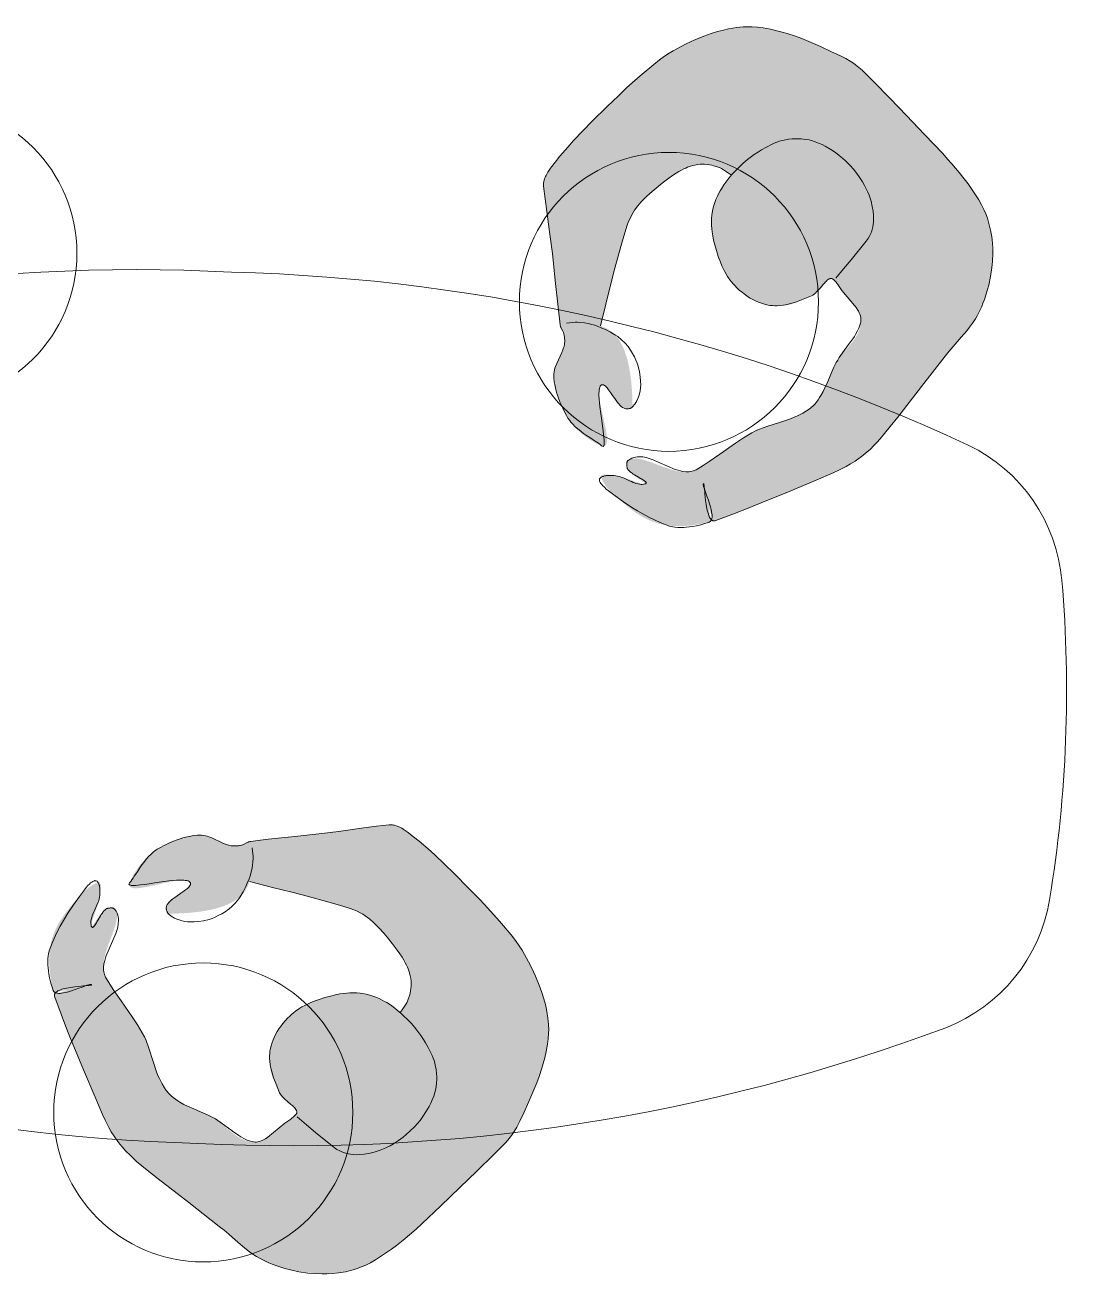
# Model space of a CAD drawing. Header units: millimetres. Extents: x 17924 to 83548, y -4690 to 56252.
# Drawn here: x 80420 to 81679, y 38910 to 40417 of the extents above; entities that cross this region are included whole.
import ezdxf

# ---------------------------------------------------------------- set-up
doc = ezdxf.new("R2010")
doc.units = ezdxf.units.MM
doc.header["$MEASUREMENT"] = 0
for name, color, linetype, lineweight in [('FURN-FREE', 1, 'Continuous', 0), ('PRES-FILL', 7, 'Continuous', 0), ('PRES-PEOP', 42, 'Continuous', 0)]:
    doc.layers.add(name, color=color, linetype=linetype, lineweight=lineweight)

msp = doc.modelspace()

# ---------------------------------------------------------------- linework, layer by layer
at = {"layer": 'FURN-FREE', "extrusion": (0, 0, -1)}
for centre, radius, start, end in [((-81468.6, 39730.7), 200, 115.6723, 175.1154), ((-80116.8, 39615.2), 1556.8, 175.1154, 189.3111), ((-81455.7, 39395.7), 200, 189.3111, 248.7542)]:
    msp.add_arc(centre, radius, start, end, dxfattribs=at)

# ---------------------------------------------------------------- wipeouts: each hides what was drawn before it
at = {"lineweight": 0}
for points in [[(81219.2, 40257.7), (81184.2, 40259), (81185.5, 40294), (81220.5, 40292.6)], [(80440.9, 40033.9), (80459.6, 40063.5), (80489.2, 40044.9), (80470.5, 40015.2)], [(81031.9, 40017.3), (81048.2, 39986.4), (81017.3, 39970.1), (81001, 40001)], [(81333.7, 39975.4), (81352.3, 40005), (81381.9, 39986.3), (81363.3, 39956.7)], [(80658.5, 39281.5), (80623.5, 39282.9), (80624.9, 39317.9), (80659.9, 39316.5)], [(80471.3, 39041.2), (80544.3, 39008.1), (80456.6, 38994), (80440.3, 39024.9)], [(80773, 38999.2), (80791.7, 39028.9), (80821.3, 39010.2), (80802.6, 38980.6)]]:
    msp.add_wipeout(points, dxfattribs=at).dxf.layer = 'FURN-FREE'

# ---------------------------------------------------------------- next in the draw order: wipeouts: each hides what was drawn before it
for points in [[(80122.3, 40148.9), (80122.2, 40137.6), (80122.9, 40126.3), (80124.2, 40115.1), (80126.2, 40104), (80129, 40093), (80132.4, 40082.2), (80136.5, 40071.7), (80141.2, 40061.4), (80146.6, 40051.5), (80152.6, 40041.9), (80159.2, 40032.7), (80166.3, 40023.9), (80174, 40015.6), (80182.2, 40007.8), (80190.8, 40000.6), (80199.9, 39993.9), (80209.4, 39987.7), (80219.3, 39982.2), (80229.5, 39977.3), (80240, 39973.1), (80250.7, 39969.5), (80261.7, 39966.6), (80272.7, 39964.4), (80284, 39962.9), (80295.2, 39962.1), (80306.5, 39962), (80317.8, 39962.7), (80329.1, 39964), (80340.2, 39966.1), (80351.2, 39968.8), (80361.9, 39972.2), (80372.5, 39976.3), (80382.7, 39981), (80392.7, 39986.4), (80402.3, 39992.4), (80411.5, 39999), (80420.2, 40006.1), (80428.5, 40013.8), (80436.3, 40022), (80443.6, 40030.6), (80450.3, 40039.7), (80456.5, 40049.3), (80462, 40059.1), (80466.9, 40069.3), (80471.1, 40079.8), (80474.7, 40090.5), (80477.6, 40101.5), (80479.8, 40112.6), (80481.3, 40123.8), (80482.1, 40135), (80482.1, 40146.4), (80481.5, 40157.6), (80480.2, 40168.9), (80478.1, 40180), (80475.4, 40191), (80472, 40201.7), (80467.9, 40212.3), (80463.2, 40222.6), (80457.8, 40232.5), (80451.8, 40242.1), (80445.2, 40251.3), (80438.1, 40260.1), (80430.4, 40268.4), (80422.2, 40276.2), (80413.5, 40283.4), (80404.4, 40290.1), (80394.9, 40296.3), (80385.1, 40301.8), (80374.9, 40306.7), (80364.4, 40310.9), (80353.7, 40314.5), (80342.7, 40317.4), (80331.6, 40319.6), (80320.4, 40321.1), (80309.1, 40321.9), (80297.8, 40321.9), (80286.5, 40321.3), (80275.3, 40320), (80264.2, 40317.9), (80253.2, 40315.2), (80242.4, 40311.8), (80231.9, 40307.7), (80221.6, 40303), (80211.7, 40297.6), (80202.1, 40291.6), (80192.9, 40285), (80184.1, 40277.9), (80175.8, 40270.2), (80168, 40262), (80160.8, 40253.3), (80154, 40244.2), (80147.9, 40234.7), (80142.4, 40224.9), (80137.5, 40214.7), (80133.3, 40204.2), (80129.7, 40193.5), (80126.8, 40182.5), (80124.6, 40171.4)], [(81015, 40090.4), (81015, 40079.1), (81015.6, 40067.8), (81016.9, 40056.6), (81019, 40045.5), (81021.7, 40034.5), (81025.1, 40023.7), (81029.2, 40013.2), (81033.9, 40002.9), (81039.3, 39992.9), (81045.3, 39983.4), (81051.9, 39974.2), (81059, 39965.4), (81066.7, 39957.1), (81074.9, 39949.3), (81083.6, 39942), (81092.7, 39935.3), (81102.2, 39929.2), (81112, 39923.7), (81122.2, 39918.8), (81132.7, 39914.5), (81143.4, 39911), (81154.4, 39908.1), (81165.5, 39905.9), (81176.7, 39904.4), (81188, 39903.6), (81199.3, 39903.5), (81210.6, 39904.1), (81221.8, 39905.5), (81232.9, 39907.5), (81243.9, 39910.2), (81254.7, 39913.7), (81265.2, 39917.7), (81275.5, 39922.5), (81285.4, 39927.9), (81295, 39933.8), (81304.2, 39940.4), (81313, 39947.6), (81321.3, 39955.3), (81329.1, 39963.4), (81336.3, 39972.1), (81343.1, 39981.2), (81349.2, 39990.7), (81354.7, 40000.6), (81359.6, 40010.8), (81363.8, 40021.3), (81367.4, 40032), (81370.3, 40042.9), (81372.5, 40054), (81374, 40065.2), (81374.8, 40076.5), (81374.9, 40087.8), (81374.2, 40099.1), (81372.9, 40110.3), (81370.9, 40121.4), (81368.1, 40132.4), (81364.7, 40143.2), (81360.6, 40153.7), (81355.9, 40164), (81350.5, 40174), (81344.5, 40183.5), (81337.9, 40192.7), (81330.8, 40201.5), (81323.1, 40209.8), (81314.9, 40217.6), (81306.3, 40224.9), (81297.2, 40231.6), (81287.7, 40237.7), (81277.8, 40243.2), (81267.6, 40248.1), (81257.1, 40252.4), (81246.4, 40255.9), (81235.4, 40258.8), (81224.4, 40261), (81213.1, 40262.5), (81201.9, 40263.3), (81190.6, 40263.4), (81179.3, 40262.8), (81168, 40261.4), (81156.9, 40259.4), (81145.9, 40256.7), (81135.2, 40253.2), (81124.6, 40249.2), (81114.4, 40244.4), (81104.4, 40239), (81094.8, 40233), (81085.6, 40226.5), (81076.9, 40219.3), (81068.6, 40211.6), (81060.8, 40203.5), (81053.5, 40194.8), (81046.8, 40185.7), (81040.6, 40176.2), (81035.1, 40166.3), (81030.2, 40156.1), (81026, 40145.6), (81022.4, 40134.9), (81019.5, 40124), (81017.3, 40112.9)], [(80454.4, 39114.3), (80454.3, 39103), (80454.9, 39091.7), (80456.3, 39080.5), (80458.3, 39069.3), (80461, 39058.4), (80464.5, 39047.6), (80468.6, 39037.1), (80473.3, 39026.8), (80478.7, 39016.8), (80484.7, 39007.2), (80491.2, 38998.1), (80498.4, 38989.3), (80506.1, 38981), (80514.3, 38973.2), (80522.9, 38965.9), (80532, 38959.2), (80541.5, 38953.1), (80551.4, 38947.6), (80561.6, 38942.7), (80572.1, 38938.4), (80582.8, 38934.9), (80593.7, 38932), (80604.8, 38929.8), (80616, 38928.3), (80627.3, 38927.5), (80638.6, 38927.4), (80649.9, 38928), (80661.1, 38929.4), (80672.3, 38931.4), (80683.2, 38934.1), (80694, 38937.6), (80704.6, 38941.6), (80714.8, 38946.4), (80724.8, 38951.8), (80734.4, 38957.7), (80743.6, 38964.3), (80752.3, 38971.5), (80760.6, 38979.2), (80768.4, 38987.3), (80775.7, 38996), (80782.4, 39005.1), (80788.5, 39014.6), (80794, 39024.5), (80798.9, 39034.7), (80803.2, 39045.2), (80806.7, 39055.9), (80809.6, 39066.8), (80811.8, 39077.9), (80813.3, 39089.1), (80814.1, 39100.4), (80814.2, 39111.7), (80813.6, 39123), (80812.2, 39134.2), (80810.2, 39145.3), (80807.5, 39156.3), (80804.1, 39167.1), (80800, 39177.6), (80795.2, 39187.9), (80789.8, 39197.9), (80783.9, 39207.4), (80777.3, 39216.6), (80770.1, 39225.4), (80762.5, 39233.7), (80754.3, 39241.5), (80745.6, 39248.8), (80736.5, 39255.5), (80727, 39261.6), (80717.1, 39267.1), (80706.9, 39272), (80696.5, 39276.3), (80685.7, 39279.8), (80674.8, 39282.7), (80663.7, 39284.9), (80652.5, 39286.4), (80641.2, 39287.2), (80629.9, 39287.3), (80618.6, 39286.7), (80607.4, 39285.3), (80596.3, 39283.3), (80585.3, 39280.6), (80574.5, 39277.1), (80564, 39273.1), (80553.7, 39268.3), (80543.8, 39262.9), (80534.2, 39256.9), (80525, 39250.4), (80516.2, 39243.2), (80507.9, 39235.5), (80500.1, 39227.4), (80492.8, 39218.7), (80486.1, 39209.6), (80480, 39200.1), (80474.5, 39190.2), (80469.6, 39180), (80465.3, 39169.5), (80461.8, 39158.8), (80458.9, 39147.9), (80456.7, 39136.8)]]:
    msp.add_wipeout(points, dxfattribs=at).dxf.layer = 'FURN-FREE'

# ---------------------------------------------------------------- next in the draw order: hatches: boundary and pattern name
at = {"layer": 'PRES-FILL'}
h = msp.add_hatch(color=256, dxfattribs=at)
edge = h.paths.add_edge_path(flags=16)
edge.add_spline(control_points=[(81246.2, 39821.3), (81244.3, 39823.8), (81243.6, 39829), (81243.2, 39834.8)], knot_values=[0, 0, 0, 0, 1, 1, 1, 1], degree=3, periodic=0)
edge.add_spline(control_points=[(81243.2, 39834.8), (81238, 39847.7), (81229, 39863.5), (81236.3, 39864.4), (81243.3, 39865.2), (81242.3, 39848.1), (81243.2, 39834.8)], knot_values=[0, 0, 0, 0, 0.509531, 0.509531, 0.509531, 1, 1, 1, 1], degree=3, periodic=0)
edge.add_spline(control_points=[(81243.2, 39834.8), (81245.4, 39829.3), (81246.9, 39824.4), (81246.2, 39821.3)], knot_values=[0, 0, 0, 0, 1, 1, 1, 1], degree=3, periodic=0)
edge.add_spline(control_points=[(81246.2, 39821.3), (81247.4, 39819.7), (81249.1, 39819.2), (81251.4, 39820), (81269.5, 39826.8), (81287.9, 39833.7), (81306, 39841.2), (81328, 39850.2), (81350, 39859.3), (81372, 39868.7), (81392.9, 39877.6), (81414.4, 39886.2), (81431.7, 39901.1), (81446.6, 39913.8), (81458.3, 39929.5), (81470.3, 39944.7), (81489.5, 39969), (81508.2, 39993.8), (81527.4, 40018.2), (81536.8, 40030.1), (81547.4, 40041), (81556.9, 40052.9), (81568.6, 40067.3), (81575.9, 40084.1), (81579.8, 40103.7), (81587.2, 40139.9), (81586, 40176), (81567.9, 40206.1), (81555.5, 40226.8), (81540.7, 40244.8), (81524.5, 40261.9), (81510, 40277.2), (81495.4, 40292.5), (81480.8, 40307.7), (81463.2, 40326.1), (81445.5, 40344.4), (81427.4, 40362.3), (81413.7, 40375.8), (81394.9, 40382.5), (81377.2, 40390.8), (81354.9, 40401.2), (81333.4, 40409.9), (81308.2, 40413.4), (81283.3, 40416.8), (81260.2, 40412.3), (81237, 40403.3), (81214.6, 40394.7), (81194.4, 40384.3), (81176.5, 40369.4), (81150.5, 40347.9), (81126.2, 40324.7), (81102.5, 40300.9), (81084.8, 40283.1), (81067.8, 40264.3), (81052.4, 40244.3), (81047.7, 40238.2), (81043.4, 40230.6), (81044, 40222.7), (81046.2, 40194.7), (81051.4, 40168.5), (81054.6, 40141.5), (81057.9, 40113), (81060.2, 40084.2), (81063.9, 40055.6), (81064.4, 40052.2), (81067.2, 40049.5), (81068.1, 40046), (81069.1, 40042.6), (81069.4, 40039), (81069.4, 40035.4), (81069.1, 40021.7), (81056.4, 40011.3), (81056.5, 39996.8), (81056.6, 39978.1), (81063.9, 39961.1), (81071.6, 39946.4), (81079.6, 39930.8), (81098, 39916.4), (81113.8, 39910.2), (81134.7, 39902), (81097.7, 39985.6), (81115, 39983.5), (81124.8, 39982.3), (81131.9, 39954.2), (81144.9, 39954.4), (81147, 39954.4), (81151.1, 39954.7), (81151.1, 39956.9), (81150.6, 39986.7), (81147.6, 40023.7), (81130.6, 40043.3), (81126.1, 40048.5), (81119.7, 40052.1), (81112.3, 40054.5)], knot_values=[0, 0, 0, 0, 0.004098, 0.004098, 0.004098, 0.036354, 0.036354, 0.036354, 0.07573, 0.07573, 0.07573, 0.113201, 0.113201, 0.113201, 0.145266, 0.145266, 0.145266, 0.196552, 0.196552, 0.196552, 0.221625, 0.221625, 0.221625, 0.252365, 0.252365, 0.252365, 0.309173, 0.309173, 0.309173, 0.348127, 0.348127, 0.348127, 0.382965, 0.382965, 0.382965, 0.425054, 0.425054, 0.425054, 0.456865, 0.456865, 0.456865, 0.496842, 0.496842, 0.496842, 0.536467, 0.536467, 0.536467, 0.574696, 0.574696, 0.574696, 0.630228, 0.630228, 0.630228, 0.671879, 0.671879, 0.671879, 0.684675, 0.684675, 0.684675, 0.729775, 0.729775, 0.729775, 0.777357, 0.777357, 0.777357, 0.783126, 0.783126, 0.783126, 0.789055, 0.789055, 0.789055, 0.811446, 0.811446, 0.811446, 0.840448, 0.840448, 0.840448, 0.871083, 0.871083, 0.871083, 0.911485, 0.911485, 0.911485, 0.934486, 0.934486, 0.934486, 0.938181, 0.938181, 0.938181, 0.987094, 0.987094, 0.987094, 1, 1, 1, 1], degree=3, periodic=0)
edge.add_line((81112.3, 40054.5), (81125.5, 40106.9))
edge.add_spline(control_points=[(81125.5, 40106.9), (81131.3, 40129.9), (81137.7, 40152.8), (81144.6, 40175.6), (81152, 40199.7), (81174.6, 40217), (81194.8, 40232.3), (81205.7, 40240.6), (81216.7, 40248), (81232.3, 40249.1), (81244.4, 40249.9), (81254.4, 40247), (81263, 40240.9)], knot_values=[0, 0, 0, 0, 0.324205, 0.324205, 0.324205, 0.66843, 0.66843, 0.66843, 0.855113, 0.855113, 0.855113, 1, 1, 1, 1], degree=3, periodic=0)
edge.add_line((81263, 40240.9), (81270, 40235.9))
edge.add_spline(control_points=[(81270, 40235.9), (81261, 40225.5), (81252.7, 40214.4), (81249, 40199.3), (81244.1, 40180), (81246.3, 40164.7), (81252, 40145.4), (81257.8, 40125.7), (81267.1, 40109.8), (81279.6, 40097.7), (81290.8, 40086.9), (81305.3, 40079.6), (81325.1, 40078.7), (81342.5, 40077.8), (81353.6, 40085.2), (81366.6, 40090.8), (81376.4, 40095), (81383.3, 40115), (81393, 40110.4), (81397.9, 40108), (81400, 40101.7), (81403.2, 40097.1), (81411.2, 40085.4), (81426.1, 40077.8), (81426, 40061.3), (81425.7, 40038.3), (81405.5, 40027.5), (81396.2, 40010.2), (81387.9, 39994.7), (81382.9, 39976), (81372.4, 39962.8), (81355.3, 39941.2), (81319.1, 39939.4), (81294.5, 39925.5), (81271.7, 39912.7), (81249.8, 39894.1), (81227.5, 39881.3), (81204.6, 39868.3), (81158.9, 39904.8), (81145.8, 39892.5), (81144.4, 39891.2), (81143.9, 39886.2), (81144.5, 39883.5), (81146.6, 39875.2), (81169.5, 39865.1), (81165.9, 39864.2), (81160.9, 39863), (81140.9, 39873.4), (81128.5, 39874.3), (81123.6, 39874.7), (81111.3, 39877.5), (81113.3, 39872.2), (81116.9, 39862.5), (81123.2, 39855.7), (81130.1, 39849.7), (81147.7, 39834.5), (81164.7, 39818.5), (81192.2, 39814.4), (81211.9, 39811.5), (81229.3, 39814.9), (81243.3, 39818.3), (81245, 39818.7), (81245.9, 39819.8), (81246.2, 39821.3)], knot_values=[0, 0, 0, 0, 0.044568, 0.044568, 0.044568, 0.101682, 0.101682, 0.101682, 0.159954, 0.159954, 0.159954, 0.212108, 0.212108, 0.212108, 0.25772, 0.25772, 0.25772, 0.292514, 0.292514, 0.292514, 0.310285, 0.310285, 0.310285, 0.355053, 0.355053, 0.355053, 0.417583, 0.417583, 0.417583, 0.47369, 0.47369, 0.47369, 0.564976, 0.564976, 0.564976, 0.649839, 0.649839, 0.649839, 0.736981, 0.736981, 0.736981, 0.746599, 0.746599, 0.746599, 0.777051, 0.777051, 0.777051, 0.817948, 0.817948, 0.817948, 0.83422, 0.83422, 0.83422, 0.863911, 0.863911, 0.863911, 0.939425, 0.939425, 0.939425, 0.993629, 0.993629, 0.993629, 1, 1, 1, 1], degree=3, periodic=0)
h = msp.add_hatch(color=256, dxfattribs=at)
edge = h.paths.add_edge_path(flags=16)
edge.add_spline(control_points=[(80456.7, 39251.3), (80459.2, 39253.3), (80464.3, 39254), (80470.2, 39254.4)], knot_values=[0, 0, 0, 0, 1, 1, 1, 1], degree=3, periodic=0)
edge.add_spline(control_points=[(80470.2, 39254.4), (80483.1, 39259.6), (80498.9, 39268.6), (80499.8, 39261.3), (80500.6, 39254.3), (80483.5, 39255.3), (80470.2, 39254.4)], knot_values=[0, 0, 0, 0, 0.509531, 0.509531, 0.509531, 1, 1, 1, 1], degree=3, periodic=0)
edge.add_spline(control_points=[(80470.2, 39254.4), (80464.7, 39252.2), (80459.7, 39250.6), (80456.7, 39251.3)], knot_values=[0, 0, 0, 0, 1, 1, 1, 1], degree=3, periodic=0)
edge.add_spline(control_points=[(80456.7, 39251.3), (80455.1, 39250.1), (80454.6, 39248.5), (80455.4, 39246.2), (80462.2, 39228.1), (80469.1, 39209.7), (80476.5, 39191.6), (80485.6, 39169.5), (80494.7, 39147.6), (80504, 39125.6), (80513, 39104.7), (80521.6, 39083.1), (80536.5, 39065.8), (80549.2, 39051), (80564.8, 39039.3), (80580.1, 39027.3), (80604.4, 39008.1), (80629.2, 38989.4), (80653.6, 38970.1), (80665.5, 38960.7), (80676.4, 38950.2), (80688.2, 38940.7), (80702.7, 38929), (80719.5, 38921.7), (80739.1, 38917.7), (80775.3, 38910.3), (80811.4, 38911.5), (80841.5, 38929.7), (80862.2, 38942.1), (80880.2, 38956.9), (80897.3, 38973.1), (80912.6, 38987.6), (80927.9, 39002.1), (80943.1, 39016.7), (80961.5, 39034.4), (80979.8, 39052), (80997.7, 39070.2), (81011.2, 39083.8), (81017.9, 39102.6), (81026.2, 39120.4), (81036.6, 39142.6), (81045.3, 39164.1), (81048.7, 39189.3), (81052.2, 39214.3), (81047.7, 39237.3), (81038.7, 39260.6), (81030.1, 39282.9), (81019.7, 39303.2), (81004.8, 39321.1), (80983.2, 39347.1), (80960.1, 39371.3), (80936.3, 39395), (80918.5, 39412.8), (80899.7, 39429.7), (80879.7, 39445.1), (80873.6, 39449.9), (80866, 39454.2), (80858.1, 39453.6), (80830.1, 39451.4), (80803.9, 39446.2), (80776.9, 39443), (80748.3, 39439.7), (80719.6, 39437.3), (80691, 39433.6), (80687.6, 39433.2), (80684.8, 39430.4), (80681.4, 39429.4), (80677.9, 39428.4), (80674.3, 39428.1), (80670.7, 39428.2), (80657.1, 39428.5), (80646.7, 39441.2), (80632.2, 39441.1), (80613.5, 39441), (80596.5, 39433.6), (80581.8, 39426), (80566.2, 39417.9), (80551.8, 39399.6), (80545.6, 39383.8), (80537.4, 39362.9), (80621, 39399.9), (80618.9, 39382.6), (80617.7, 39372.8), (80589.6, 39365.6), (80589.8, 39352.7), (80589.8, 39350.6), (80590, 39346.4), (80592.3, 39346.5), (80622.1, 39347), (80659.1, 39350), (80678.7, 39367), (80683.8, 39371.5), (80687.5, 39377.8), (80689.9, 39385.3)], knot_values=[0, 0, 0, 0, 0.004098, 0.004098, 0.004098, 0.036354, 0.036354, 0.036354, 0.07573, 0.07573, 0.07573, 0.113201, 0.113201, 0.113201, 0.145266, 0.145266, 0.145266, 0.196552, 0.196552, 0.196552, 0.221625, 0.221625, 0.221625, 0.252365, 0.252365, 0.252365, 0.309173, 0.309173, 0.309173, 0.348127, 0.348127, 0.348127, 0.382965, 0.382965, 0.382965, 0.425054, 0.425054, 0.425054, 0.456865, 0.456865, 0.456865, 0.496842, 0.496842, 0.496842, 0.536467, 0.536467, 0.536467, 0.574696, 0.574696, 0.574696, 0.630228, 0.630228, 0.630228, 0.671879, 0.671879, 0.671879, 0.684675, 0.684675, 0.684675, 0.729775, 0.729775, 0.729775, 0.777357, 0.777357, 0.777357, 0.783126, 0.783126, 0.783126, 0.789055, 0.789055, 0.789055, 0.811446, 0.811446, 0.811446, 0.840448, 0.840448, 0.840448, 0.871083, 0.871083, 0.871083, 0.911485, 0.911485, 0.911485, 0.934486, 0.934486, 0.934486, 0.938181, 0.938181, 0.938181, 0.987094, 0.987094, 0.987094, 1, 1, 1, 1], degree=3, periodic=0)
edge.add_line((80689.9, 39385.3), (80742.3, 39372.1))
edge.add_spline(control_points=[(80742.3, 39372.1), (80765.3, 39366.2), (80788.2, 39359.9), (80811, 39352.9), (80835.1, 39345.6), (80852.3, 39322.9), (80867.7, 39302.8), (80876, 39291.8), (80883.4, 39280.9), (80884.5, 39265.3), (80885.3, 39253.2), (80882.4, 39243.2), (80876.3, 39234.5)], knot_values=[0, 0, 0, 0, 0.324205, 0.324205, 0.324205, 0.66843, 0.66843, 0.66843, 0.855113, 0.855113, 0.855113, 1, 1, 1, 1], degree=3, periodic=0)
edge.add_line((80876.3, 39234.5), (80871.3, 39227.6))
edge.add_spline(control_points=[(80871.3, 39227.6), (80860.9, 39236.6), (80849.7, 39244.8), (80834.7, 39248.6), (80815.4, 39253.5), (80800.1, 39251.3), (80780.8, 39245.6), (80761.1, 39239.8), (80745.2, 39230.5), (80733.1, 39217.9), (80722.2, 39206.7), (80715, 39192.3), (80714.1, 39172.4), (80713.2, 39155.1), (80720.6, 39144), (80726.2, 39131), (80730.4, 39121.1), (80750.4, 39114.2), (80745.8, 39104.6), (80743.4, 39099.7), (80737.1, 39097.5), (80732.4, 39094.3), (80720.8, 39086.4), (80713.2, 39071.5), (80696.7, 39071.6), (80673.7, 39071.8), (80662.9, 39092.1), (80645.6, 39101.3), (80630.1, 39109.7), (80611.4, 39114.6), (80598.1, 39125.1), (80576.6, 39142.3), (80574.7, 39178.5), (80560.9, 39203.1), (80548.1, 39225.9), (80529.4, 39247.7), (80516.7, 39270.1), (80503.6, 39293), (80540.2, 39338.7), (80527.9, 39351.7), (80526.6, 39353.2), (80521.6, 39353.7), (80518.9, 39353), (80510.6, 39350.9), (80500.4, 39328), (80499.5, 39331.7), (80498.4, 39336.6), (80508.8, 39356.7), (80509.7, 39369), (80510.1, 39373.9), (80512.9, 39386.3), (80507.6, 39384.3), (80497.9, 39380.6), (80491.1, 39374.4), (80485.1, 39367.4), (80469.8, 39349.8), (80453.9, 39332.8), (80449.8, 39305.3), (80446.9, 39285.6), (80450.3, 39268.2), (80453.7, 39254.2), (80454.1, 39252.6), (80455.2, 39251.7), (80456.7, 39251.3)], knot_values=[0, 0, 0, 0, 0.044568, 0.044568, 0.044568, 0.101682, 0.101682, 0.101682, 0.159954, 0.159954, 0.159954, 0.212108, 0.212108, 0.212108, 0.25772, 0.25772, 0.25772, 0.292514, 0.292514, 0.292514, 0.310285, 0.310285, 0.310285, 0.355053, 0.355053, 0.355053, 0.417583, 0.417583, 0.417583, 0.47369, 0.47369, 0.47369, 0.564976, 0.564976, 0.564976, 0.649839, 0.649839, 0.649839, 0.736981, 0.736981, 0.736981, 0.746599, 0.746599, 0.746599, 0.777051, 0.777051, 0.777051, 0.817948, 0.817948, 0.817948, 0.83422, 0.83422, 0.83422, 0.863911, 0.863911, 0.863911, 0.939425, 0.939425, 0.939425, 0.993629, 0.993629, 0.993629, 1, 1, 1, 1], degree=3, periodic=0)

# ---------------------------------------------------------------- next in the draw order: linework, layer by layer
at = {"layer": 'FURN-FREE', "lineweight": 0}
for centre in [(80302.2, 40142), (81194.9, 40083.4), (80634.3, 39107.3)]:
    msp.add_circle(centre, 180, dxfattribs=at)
at = {"layer": 'FURN-FREE', "extrusion": (0, 0, -1)}
for centre, start, end in [((-80553.5, 37881.7), 69.4801, 92.9392), ((-80610.3, 37879.5), 91.4874, 114.9465), ((-80686, 41309.8), 271.4874, 294.9465), ((-80742.8, 41307.6), 249.4801, 272.9392)]:
    msp.add_arc(centre, 2240.5, start, end, dxfattribs=at)
at = {"layer": 'PRES-PEOP', "flags": 128}
for points in [[(81071.7, 40057.6), (81075.3, 40058.3), (81078.7, 40058.7), (81081.9, 40058.9), (81084.9, 40058.9), (81087.8, 40058.7), (81093.1, 40058.2), (81097.8, 40057.3), (81102, 40056.3), (81105.6, 40055.2), (81108.7, 40054.1), (81114.2, 40051.9), (81118.3, 40050), (81124.5, 40046.9), (81130.6, 40043.3), (81133.2, 40041.6), (81137.9, 40037.8), (81142.1, 40033.7), (81145.6, 40029.5), (81148.6, 40025.3), (81151.2, 40021.1), (81153.3, 40017.1), (81155.1, 40013.1), (81156.5, 40009.4), (81157.7, 40005.8), (81159.5, 39999), (81160.4, 39993.1), (81160.8, 39987.9), (81160.9, 39983.5), (81160.6, 39979.7), (81160.1, 39976.4), (81158.9, 39970.9), (81157.5, 39967.1), (81156.2, 39964.3), (81153.9, 39960.4), (81151.1, 39956.9), (81150.8, 39956.6), (81150.5, 39956.4), (81150.2, 39956.1), (81149.9, 39955.9), (81149.6, 39955.8), (81149, 39955.5), (81148.5, 39955.3), (81148, 39955.1), (81147.6, 39955), (81146.8, 39954.8), (81146.3, 39954.6), (81145.9, 39954.6), (81145.4, 39954.5), (81145.1, 39954.4), (81144.9, 39954.4), (81143.8, 39954.4), (81142.8, 39954.5), (81141.9, 39954.8), (81140.9, 39955.2), (81140, 39955.7), (81139.1, 39956.2), (81137.4, 39957.6), (81135.9, 39959.1), (81134.4, 39960.7), (81133, 39962.4), (81130.5, 39965.7), (81126.2, 39971.9), (81124.7, 39974.1), (81123.4, 39976), (81122.2, 39977.5), (81121.3, 39978.8), (81120.4, 39979.8), (81119, 39981.3), (81117.9, 39982.2), (81117.2, 39982.7), (81116.1, 39983.3), (81115.5, 39983.5), (81115, 39983.5), (81113.8, 39983.4), (81112.8, 39982.7), (81112.1, 39981.8), (81111.5, 39980.5), (81111.1, 39979), (81110.8, 39977.2), (81110.7, 39975.3), (81110.6, 39973.3), (81110.6, 39971.1), (81110.8, 39966.6), (81111.1, 39962), (81111.6, 39957.4), (81112.8, 39948.4), (81113.9, 39940.5), (81114.9, 39933.7), (81115.7, 39928.1), (81116.2, 39923.5), (81116.6, 39920), (81116.8, 39917.1), (81116.9, 39915), (81116.9, 39913.4), (81116.8, 39912.1), (81116.7, 39911.2), (81116.3, 39910.1), (81115.9, 39909.6), (81115.5, 39909.4), (81114.7, 39909.6), (81113.8, 39910.2), (81112, 39911.6), (81110.1, 39913.1), (81108, 39914.5), (81105.9, 39915.8), (81103.8, 39917.2), (81099.5, 39919.9), (81095.7, 39922.5), (81092.2, 39924.9), (81089.2, 39927.2), (81086.6, 39929.2), (81082.1, 39933), (81079.1, 39936.1), (81076.9, 39938.5), (81075.4, 39940.4), (81073.3, 39943.3), (81071.6, 39946.4), (81068.4, 39952.7), (81065.8, 39958.2), (81063.7, 39963), (81062.1, 39967.3), (81060.8, 39971), (81059.7, 39974.2), (81058.3, 39979.9), (81057.4, 39984.1), (81056.9, 39987.3), (81056.5, 39992.1), (81056.5, 39996.8), (81056.7, 39999.2), (81057.1, 40001.5), (81057.7, 40003.6), (81058.3, 40005.6), (81059.8, 40009.3), (81065.9, 40022.3), (81067.2, 40025.6), (81068, 40028), (81068.6, 40029.8), (81069.1, 40032.6), (81069.3, 40034), (81069.4, 40035.4), (81069.4, 40036.7), (81069.4, 40037.8), (81069.3, 40038.8), (81069.2, 40039.8), (81069.1, 40041.3), (81068.9, 40042.5), (81068.8, 40043.4), (81068.5, 40044.8), (81068.1, 40046), (81067.9, 40046.7), (81067.7, 40047.2), (81067.2, 40048.3), (81065.2, 40051.9), (81064.8, 40052.8), (81064.5, 40053.5), (81064.3, 40054), (81064.1, 40054.8), (81064, 40055.2), (81063.9, 40055.6), (81061.4, 40077.1), (81058, 40109.3), (81054.6, 40141.5), (81051.9, 40161.8), (81047.7, 40192.2), (81045.7, 40207.5), (81044, 40222.7), (81043.9, 40224.1), (81043.9, 40225.4), (81044, 40226.7), (81044.2, 40227.9), (81044.4, 40228.9), (81045, 40231), (81045.6, 40232.7), (81046.3, 40234.2), (81046.9, 40235.5), (81048.1, 40237.8), (81049.1, 40239.5), (81050.7, 40241.9), (81052.4, 40244.3), (81058.4, 40252.1), (81063.6, 40258.7), (81073, 40269.7), (81080.1, 40277.7), (81091.1, 40289.3), (81102.5, 40300.9), (81120.4, 40318.7), (81134, 40331.7), (81144.3, 40341.4), (81160.1, 40355.5), (81176.5, 40369.4), (81183.4, 40374.8), (81189.6, 40379.2), (81195.1, 40382.8), (81200, 40385.8), (81208.9, 40390.6), (81215.7, 40394), (81226.2, 40398.8), (81237, 40403.3), (81245.8, 40406.6), (81253.5, 40409), (81260.4, 40410.8), (81266.4, 40412.1), (81271.7, 40413.1), (81276.3, 40413.7), (81284.4, 40414.5), (81290.4, 40414.7), (81294.9, 40414.6), (81301.6, 40414.2), (81308.2, 40413.4), (81317, 40411.7), (81324.6, 40410), (81331.3, 40408.2), (81337.1, 40406.5), (81347.2, 40403.2), (81354.7, 40400.4), (81366, 40395.8), (81377.2, 40390.8), (81390.7, 40384.7), (81400.6, 40380.1), (81407.9, 40376.4), (81413.1, 40373.3), (81416.9, 40370.9), (81419.6, 40368.9), (81423.6, 40365.8), (81427.4, 40362.3), (81441, 40348.8), (81461, 40328.3), (81480.8, 40307.7), (81502.7, 40284.8), (81524.5, 40261.9), (81530.4, 40255.4), (81535.5, 40249.7), (81544.1, 40239.4), (81550.4, 40231.5), (81554.9, 40225.4), (81561.5, 40216), (81567.9, 40206.1), (81571.3, 40200.4), (81574, 40194.8), (81576.3, 40189.4), (81578.2, 40184.2), (81579.7, 40179.3), (81582, 40169.9), (81583.4, 40161.6), (81584.2, 40154.2), (81584.6, 40147.7), (81584.7, 40142.1), (81584.4, 40132.2), (81583.7, 40124.9), (81582.1, 40114.1), (81579.8, 40103.7), (81578.1, 40097.1), (81576.3, 40091.3), (81574.6, 40086.2), (81572.9, 40081.8), (81571.4, 40077.9), (81568.4, 40071.3), (81565.9, 40066.5), (81563.9, 40063), (81560.5, 40057.8), (81556.9, 40052.9), (81553.3, 40048.4), (81546.8, 40040.8), (81537, 40029.6), (81532.1, 40023.9), (81527.4, 40018.2), (81498.9, 39981.5), (81470.3, 39944.7), (81461.3, 39933.3), (81454.5, 39924.8), (81449.2, 39918.6), (81445.1, 39914), (81441.9, 39910.7), (81437, 39905.8), (81431.7, 39901.1), (81428.4, 39898.3), (81425.2, 39895.9), (81419, 39891.6), (81413.4, 39888.2), (81408.4, 39885.3), (81399.5, 39880.8), (81392.7, 39877.6), (81372, 39868.7), (81339, 39854.8), (81306, 39841.2), (81292.4, 39835.6), (81271.8, 39827.7), (81251.4, 39820), (81250.1, 39819.7), (81248.9, 39819.7), (81247.8, 39819.9), (81246.9, 39820.4), (81246, 39821.1), (81245.2, 39821.9), (81244.5, 39822.8), (81243.9, 39823.9), (81243.3, 39825), (81242.8, 39826.2), (81241.9, 39828.8), (81241.2, 39831.5), (81240.6, 39834.2), (81239.6, 39839.5), (81239, 39844.3), (81238.5, 39848.4), (81238.2, 39851.8), (81237.9, 39854.6), (81237.7, 39856.9), (81237.6, 39858.7), (81237.4, 39860.1), (81237.3, 39861.2), (81237.2, 39862.1), (81237, 39863.3), (81236.8, 39863.9), (81236.7, 39864.3), (81236.5, 39864.5), (81236.3, 39864.4), (81236.1, 39864), (81236.1, 39863.4), (81236.1, 39862.7), (81236.3, 39861.9), (81236.5, 39861), (81236.8, 39860), (81237.2, 39858.9), (81238, 39856.6), (81238.8, 39854.1), (81239.8, 39851.7), (81240.6, 39849.3), (81242.4, 39844.5), (81243.8, 39840.2), (81244.9, 39836.5), (81245.8, 39833.3), (81246.3, 39830.6), (81246.7, 39828.4), (81246.8, 39826.6), (81246.9, 39825.1), (81246.8, 39823.9), (81246.7, 39822.9), (81246.3, 39821.3), (81245.8, 39820.3), (81245.3, 39819.7), (81244.4, 39818.9), (81243.3, 39818.3), (81240.8, 39817.4), (81238.2, 39816.6), (81235.7, 39815.8), (81233.2, 39815.1), (81228.2, 39813.9), (81223.7, 39813), (81219.6, 39812.4), (81216, 39812), (81212.9, 39811.8), (81210.1, 39811.7), (81205.4, 39811.8), (81201.9, 39812.1), (81199.4, 39812.5), (81195.7, 39813.3), (81192.2, 39814.4), (81184.3, 39817.7), (81177.4, 39820.9), (81171.4, 39823.8), (81166.1, 39826.5), (81157, 39831.7), (81150.3, 39835.8), (81140.2, 39842.5), (81130.1, 39849.7), (81128.5, 39850.9), (81126.9, 39852.1), (81125.3, 39853.3), (81122.1, 39855.8), (81119.4, 39858), (81117.1, 39860.1), (81115.3, 39861.8), (81113.9, 39863.4), (81112.9, 39864.7), (81112.2, 39865.8), (81111.7, 39866.7), (81111.4, 39867.5), (81111.3, 39868.2), (81111.2, 39868.8), (81111.2, 39869.3), (81111.4, 39870.1), (81111.7, 39870.7), (81112, 39871.1), (81112.5, 39871.7), (81113.3, 39872.2), (81114.1, 39872.7), (81114.9, 39873), (81115.7, 39873.3), (81116.5, 39873.6), (81117.2, 39873.8), (81118.6, 39874.1), (81119.8, 39874.2), (81120.9, 39874.3), (81122.8, 39874.4), (81124.3, 39874.4), (81126.4, 39874.4), (81128.5, 39874.3), (81130.9, 39874.1), (81133.1, 39873.7), (81135.2, 39873.1), (81137.2, 39872.5), (81140.8, 39871), (81147.2, 39868), (81149.6, 39866.9), (81151.7, 39866), (81153.5, 39865.3), (81155.1, 39864.8), (81157.8, 39864.1), (81159.8, 39863.7), (81161.4, 39863.6), (81162.5, 39863.6), (81164.2, 39863.8), (81165.9, 39864.2), (81166.6, 39864.4), (81167.1, 39864.7), (81167.4, 39865), (81167.5, 39865.3), (81167.5, 39865.7), (81167.4, 39866), (81167.2, 39866.4), (81166.9, 39866.7), (81166.5, 39867.1), (81166, 39867.5), (81165.5, 39867.9), (81164.4, 39868.7), (81163.2, 39869.4), (81162, 39870.2), (81160.7, 39870.9), (81158.2, 39872.4), (81153.6, 39875), (81151.9, 39876.1), (81150.5, 39877), (81149.4, 39877.8), (81148.5, 39878.5), (81147.7, 39879.2), (81146.5, 39880.3), (81145.8, 39881.1), (81145.3, 39881.7), (81144.8, 39882.6), (81144.7, 39883.1), (81144.5, 39883.5), (81144.5, 39884), (81144.4, 39884.5), (81144.3, 39885), (81144.2, 39886), (81144.1, 39886.9), (81144, 39887.7), (81144, 39888.4), (81144.1, 39889), (81144.2, 39889.6), (81144.3, 39890), (81144.4, 39890.4), (81144.5, 39890.7), (81144.7, 39891.2), (81144.9, 39891.6), (81145.1, 39891.9), (81145.5, 39892.2), (81145.8, 39892.5), (81148.1, 39894), (81150.3, 39895.1), (81152.6, 39895.9), (81154.8, 39896.4), (81156.9, 39896.7), (81159.1, 39896.9), (81163.3, 39896.6), (81167.3, 39895.9), (81171.2, 39894.8), (81174.8, 39893.6), (81202.5, 39881.7), (81205.8, 39880.6), (81208.7, 39879.8), (81211.2, 39879.2), (81215.5, 39878.7), (81218.7, 39878.7), (81220.9, 39879), (81224.3, 39879.9), (81227.5, 39881.3), (81235.9, 39886.4), (81243.3, 39891.2), (81256, 39900), (81275.1, 39913.4), (81284.8, 39919.7), (81294.5, 39925.5), (81299.2, 39928), (81303.8, 39930), (81312.8, 39933.4), (81329.1, 39938.6), (81341.3, 39942.6), (81345.7, 39944.4), (81349.5, 39946), (81355.9, 39949.2), (81360.5, 39952), (81363.7, 39954.3), (81368.3, 39958.2), (81370.4, 39960.4), (81372.4, 39962.8), (81374.5, 39965.5), (81376.3, 39968.1), (81377.9, 39970.6), (81380.6, 39975.4), (81382.7, 39979.7), (81386.1, 39987.4), (81390.9, 39999), (81393.5, 40004.7), (81396.2, 40010.2), (81398, 40013.4), (81399.9, 40016.4), (81403.9, 40022), (81411.2, 40031.9), (81413.9, 40035.6), (81416.2, 40038.8), (81418.1, 40041.6), (81419.6, 40044.1), (81422, 40048.4), (81423.5, 40051.7), (81424.4, 40054.1), (81425.4, 40057.7), (81425.8, 40059.5), (81426, 40061.3), (81426, 40062.5), (81425.8, 40064.7), (81425.3, 40066.7), (81424.7, 40068.6), (81423.9, 40070.4), (81423, 40072.1), (81422.1, 40073.6), (81420.1, 40076.6), (81403.2, 40097.1), (81398.2, 40104.2), (81397, 40105.9), (81396, 40107.2), (81395.3, 40108), (81394.1, 40109.3), (81393, 40110.4), (81392.3, 40110.9), (81391.6, 40111.3), (81390.9, 40111.5), (81390.3, 40111.6), (81389.6, 40111.6), (81389, 40111.5), (81388.4, 40111.3), (81387.8, 40111), (81386.6, 40110.3), (81385.5, 40109.5), (81384.4, 40108.5), (81383.4, 40107.5), (81382.5, 40106.5), (81380.6, 40104.4), (81377.3, 40100.4), (81374.7, 40097.4), (81372.7, 40095.3), (81371.2, 40093.8), (81370.1, 40092.9), (81369.2, 40092.3), (81367.9, 40091.4), (81366.6, 40090.8), (81356.3, 40086.6), (81348.5, 40083.6), (81342.7, 40081.7), (81338.3, 40080.5), (81335, 40079.8), (81332.5, 40079.3), (81328.8, 40078.9), (81325.1, 40078.7), (81322.2, 40078.7), (81319.5, 40078.9), (81316.9, 40079.1), (81314.5, 40079.5), (81310.1, 40080.5), (81306.2, 40081.7), (81302.8, 40082.9), (81299.9, 40084.2), (81297.3, 40085.4), (81292.8, 40087.9), (81289.5, 40090), (81287, 40091.8), (81283.3, 40094.6), (81279.6, 40097.7), (81276.7, 40100.4), (81274.1, 40103), (81271.9, 40105.4), (81270, 40107.7), (81268.3, 40109.9), (81265.4, 40114), (81263.2, 40117.7), (81261.4, 40121), (81258.7, 40126.8), (81256.8, 40131.3), (81254.3, 40138.2), (81252, 40145.4), (81250, 40152), (81248.6, 40157.9), (81247.6, 40163.1), (81246.9, 40167.7), (81246.5, 40171.8), (81246.3, 40175.3), (81246.2, 40178.4), (81246.3, 40183.7), (81246.6, 40187.7), (81247, 40190.6), (81247.8, 40195), (81249, 40199.3), (81249.8, 40201.9), (81251.5, 40206.7), (81253.2, 40210.7), (81254.9, 40214.2), (81256.5, 40217.1), (81258, 40219.7), (81260.9, 40224.2), (81263.2, 40227.4), (81267, 40232.3), (81271.1, 40237.2), (81273.8, 40240.1), (81278.9, 40245.4), (81283.4, 40249.6), (81287.4, 40253.1), (81291, 40256), (81297.5, 40260.8), (81302.5, 40264.1), (81306.4, 40266.5), (81312.3, 40269.8), (81318.4, 40273), (81321.7, 40274.5), (81324.8, 40275.7), (81327.8, 40276.8), (81330.7, 40277.6), (81333.5, 40278.3), (81338.7, 40279.2), (81343.3, 40279.7), (81347.4, 40279.9), (81350.9, 40279.9), (81354.1, 40279.7), (81359.5, 40279.1), (81363.5, 40278.4), (81366.5, 40277.6), (81370.9, 40276.3), (81375.1, 40274.6), (81379.2, 40272.8), (81382.9, 40270.9), (81389.7, 40267), (81395.3, 40263.3), (81400, 40259.8), (81404, 40256.5), (81407.4, 40253.4), (81413, 40247.7), (81417, 40243.2), (81419.9, 40239.6), (81424, 40233.9), (81427.9, 40227.9), (81430.4, 40223.7), (81432.5, 40219.6), (81434.3, 40215.7), (81435.8, 40211.9), (81437.1, 40208.2), (81438.2, 40204.8), (81439.7, 40198.3), (81440.7, 40192.5), (81441.1, 40187.5), (81441.2, 40183.2), (81441, 40179.5), (81440.6, 40176.4), (81440.2, 40173.6), (81439, 40169), (81437.8, 40165.6), (81436.7, 40163.2), (81434.8, 40159.8), (81432.4, 40156.5), (81414.3, 40134.1), (81405, 40123), (81395.7, 40112)], [(81112.3, 40054.5), (81118.9, 40080.7), (81125.5, 40106.9), (81129.9, 40124.1), (81137, 40149.9), (81140.7, 40162.7), (81144.6, 40175.6), (81146.2, 40180), (81148, 40184), (81149.8, 40187.6), (81151.7, 40190.9), (81153.6, 40193.9), (81157.6, 40199.2), (81161.4, 40203.7), (81165, 40207.5), (81168.3, 40210.7), (81174.5, 40216.2), (81179.3, 40220.3), (81186.9, 40226.3), (81194.8, 40232.3), (81199.3, 40235.6), (81203.4, 40238.3), (81206.9, 40240.4), (81210, 40242.1), (81212.7, 40243.5), (81215.1, 40244.6), (81217.2, 40245.5), (81220.9, 40246.8), (81223.8, 40247.7), (81225.9, 40248.2), (81229.1, 40248.7), (81232.3, 40249.1), (81234.2, 40249.2), (81236, 40249.2), (81237.7, 40249.1), (81241, 40248.9), (81243.9, 40248.5), (81246.5, 40248), (81248.7, 40247.4), (81250.7, 40246.9), (81254, 40245.7), (81256.4, 40244.7), (81258.1, 40243.9), (81260.7, 40242.4), (81263, 40240.9), (81266.5, 40238.4), (81270, 40235.9)], [(80693, 39425.9), (80693.7, 39422.3), (80694.1, 39418.9), (80694.2, 39415.7), (80694.3, 39412.6), (80694.1, 39409.8), (80693.5, 39404.4), (80692.7, 39399.7), (80691.7, 39395.6), (80690.6, 39392), (80689.5, 39388.8), (80687.3, 39383.3), (80685.4, 39379.2), (80682.2, 39373.1), (80678.7, 39367), (80676.9, 39364.4), (80673.1, 39359.6), (80669.1, 39355.5), (80664.9, 39352), (80660.7, 39349), (80656.5, 39346.4), (80652.4, 39344.3), (80648.5, 39342.5), (80644.8, 39341), (80641.2, 39339.8), (80634.4, 39338.1), (80628.5, 39337.1), (80623.3, 39336.7), (80618.9, 39336.7), (80615.1, 39337), (80611.8, 39337.4), (80606.3, 39338.7), (80602.5, 39340.1), (80599.7, 39341.3), (80595.8, 39343.7), (80592.3, 39346.5), (80592, 39346.8), (80591.8, 39347.1), (80591.5, 39347.4), (80591.3, 39347.7), (80591.2, 39348), (80590.9, 39348.6), (80590.7, 39349.1), (80590.5, 39349.6), (80590.3, 39350), (80590.2, 39350.7), (80590, 39351.2), (80590, 39351.6), (80589.9, 39352.2), (80589.8, 39352.4), (80589.8, 39352.7), (80589.8, 39353.7), (80589.9, 39354.7), (80590.2, 39355.7), (80590.6, 39356.6), (80591, 39357.5), (80591.6, 39358.4), (80593, 39360.1), (80594.5, 39361.7), (80596.1, 39363.2), (80597.8, 39364.5), (80601.1, 39367), (80607.3, 39371.3), (80609.5, 39372.9), (80611.4, 39374.2), (80612.9, 39375.3), (80614.2, 39376.3), (80615.2, 39377.1), (80616.7, 39378.6), (80617.6, 39379.6), (80618.1, 39380.4), (80618.7, 39381.5), (80618.8, 39382.1), (80618.9, 39382.6), (80618.7, 39383.8), (80618.1, 39384.7), (80617.2, 39385.5), (80615.9, 39386), (80614.3, 39386.4), (80612.6, 39386.7), (80610.7, 39386.9), (80608.7, 39387), (80606.5, 39387), (80602, 39386.8), (80597.4, 39386.4), (80592.8, 39386), (80583.8, 39384.8), (80575.8, 39383.7), (80569.1, 39382.7), (80563.5, 39381.9), (80558.9, 39381.3), (80555.3, 39381), (80552.5, 39380.7), (80550.4, 39380.7), (80548.7, 39380.7), (80547.5, 39380.7), (80546.6, 39380.9), (80545.5, 39381.3), (80545, 39381.7), (80544.8, 39382.1), (80545, 39382.8), (80545.6, 39383.8), (80547, 39385.5), (80548.4, 39387.5), (80549.8, 39389.6), (80551.2, 39391.7), (80552.6, 39393.8), (80555.3, 39398), (80557.9, 39401.9), (80560.3, 39405.4), (80562.6, 39408.4), (80564.6, 39411), (80568.4, 39415.4), (80571.5, 39418.5), (80573.9, 39420.7), (80575.8, 39422.2), (80578.7, 39424.2), (80581.8, 39426), (80588.1, 39429.2), (80593.6, 39431.8), (80598.4, 39433.8), (80602.7, 39435.5), (80606.4, 39436.8), (80609.6, 39437.8), (80615.3, 39439.3), (80619.5, 39440.1), (80622.7, 39440.6), (80627.5, 39441), (80632.2, 39441.1), (80634.6, 39440.9), (80636.9, 39440.5), (80639, 39439.9), (80641, 39439.3), (80644.7, 39437.8), (80657.7, 39431.7), (80660.9, 39430.4), (80663.4, 39429.5), (80665.2, 39429), (80668, 39428.5), (80669.4, 39428.3), (80670.7, 39428.2), (80672, 39428.2), (80673.2, 39428.2), (80674.2, 39428.3), (80675.1, 39428.3), (80676.7, 39428.5), (80677.9, 39428.6), (80678.8, 39428.8), (80680.1, 39429.1), (80681.4, 39429.4), (80682.1, 39429.6), (80682.6, 39429.9), (80683.7, 39430.3), (80687.3, 39432.3), (80688.2, 39432.8), (80688.9, 39433.1), (80689.4, 39433.2), (80690.2, 39433.5), (80690.6, 39433.6), (80691, 39433.6), (80712.5, 39436.2), (80744.7, 39439.5), (80776.9, 39443), (80797.2, 39445.6), (80827.6, 39449.9), (80842.8, 39451.9), (80858.1, 39453.6), (80859.5, 39453.7), (80860.8, 39453.6), (80862.1, 39453.5), (80863.2, 39453.4), (80864.3, 39453.1), (80866.4, 39452.6), (80868.1, 39451.9), (80869.6, 39451.3), (80870.9, 39450.7), (80873.2, 39449.5), (80874.9, 39448.4), (80877.3, 39446.8), (80879.7, 39445.1), (80887.5, 39439.2), (80894.1, 39433.9), (80905.1, 39424.6), (80913.1, 39417.4), (80924.7, 39406.4), (80936.3, 39395), (80954.1, 39377.1), (80967.1, 39363.6), (80976.7, 39353.3), (80990.9, 39337.5), (81004.8, 39321.1), (81010.2, 39314.2), (81014.6, 39308), (81018.2, 39302.5), (81021.1, 39297.5), (81026, 39288.7), (81029.4, 39281.9), (81034.2, 39271.4), (81038.7, 39260.6), (81041.9, 39251.8), (81044.4, 39244), (81046.2, 39237.2), (81047.5, 39231.2), (81048.4, 39225.9), (81049.1, 39221.3), (81049.8, 39213.2), (81050.1, 39207.2), (81050, 39202.7), (81049.6, 39196), (81048.7, 39189.3), (81047.1, 39180.6), (81045.4, 39173), (81043.6, 39166.3), (81041.9, 39160.5), (81038.6, 39150.4), (81035.8, 39142.9), (81031.2, 39131.6), (81026.2, 39120.4), (81020.1, 39106.9), (81015.5, 39096.9), (81011.8, 39089.7), (81008.7, 39084.5), (81006.3, 39080.7), (81004.3, 39077.9), (81001.1, 39073.9), (80997.7, 39070.2), (80984.2, 39056.6), (80963.7, 39036.6), (80943.1, 39016.7), (80920.2, 38994.9), (80897.3, 38973.1), (80890.8, 38967.1), (80885.1, 38962), (80874.8, 38953.4), (80866.9, 38947.2), (80860.8, 38942.7), (80851.3, 38936.1), (80841.5, 38929.7), (80835.7, 38926.3), (80830.1, 38923.5), (80824.8, 38921.2), (80819.6, 38919.4), (80814.7, 38917.8), (80805.3, 38915.5), (80797, 38914.1), (80789.6, 38913.3), (80783.1, 38912.9), (80777.4, 38912.8), (80767.6, 38913.2), (80760.3, 38913.8), (80749.5, 38915.4), (80739.1, 38917.7), (80732.5, 38919.5), (80726.6, 38921.3), (80721.6, 38923), (80717.1, 38924.6), (80713.3, 38926.2), (80706.7, 38929.2), (80701.9, 38931.7), (80698.3, 38933.7), (80693.2, 38937), (80688.2, 38940.7), (80683.8, 38944.3), (80676.1, 38950.8), (80665, 38960.6), (80659.3, 38965.4), (80653.6, 38970.1), (80616.8, 38998.7), (80580.1, 39027.3), (80568.6, 39036.3), (80560.2, 39043.1), (80554, 39048.4), (80549.4, 39052.5), (80546.1, 39055.7), (80541.2, 39060.6), (80536.5, 39065.8), (80533.7, 39069.2), (80531.3, 39072.4), (80527, 39078.6), (80523.5, 39084.1), (80520.7, 39089.1), (80516.2, 39098.1), (80513, 39104.9), (80504, 39125.6), (80490.2, 39158.6), (80476.5, 39191.6), (80471, 39205.2), (80463.1, 39225.8), (80455.4, 39246.2), (80455.1, 39247.5), (80455.1, 39248.7), (80455.3, 39249.7), (80455.8, 39250.7), (80456.4, 39251.5), (80457.3, 39252.3), (80458.2, 39253), (80459.3, 39253.7), (80460.4, 39254.2), (80461.6, 39254.7), (80464.2, 39255.7), (80466.9, 39256.4), (80469.6, 39257), (80474.9, 39257.9), (80479.7, 39258.6), (80483.8, 39259), (80487.2, 39259.4), (80490, 39259.6), (80492.3, 39259.8), (80494.1, 39260), (80495.5, 39260.1), (80496.6, 39260.3), (80497.5, 39260.4), (80498.7, 39260.6), (80499.3, 39260.7), (80499.7, 39260.9), (80499.9, 39261.1), (80499.8, 39261.3), (80499.4, 39261.5), (80498.8, 39261.5), (80498.1, 39261.4), (80497.3, 39261.3), (80496.4, 39261), (80495.3, 39260.7), (80494.3, 39260.4), (80491.9, 39259.6), (80489.5, 39258.7), (80487.1, 39257.8), (80484.6, 39256.9), (80479.9, 39255.2), (80475.6, 39253.7), (80471.9, 39252.6), (80468.7, 39251.8), (80466, 39251.2), (80463.8, 39250.9), (80462, 39250.7), (80460.5, 39250.7), (80459.3, 39250.8), (80458.3, 39250.9), (80456.7, 39251.3), (80455.7, 39251.8), (80455.1, 39252.3), (80454.3, 39253.1), (80453.7, 39254.2), (80452.8, 39256.8), (80452, 39259.3), (80451.2, 39261.9), (80450.5, 39264.4), (80449.3, 39269.3), (80448.4, 39273.9), (80447.8, 39277.9), (80447.4, 39281.5), (80447.2, 39284.7), (80447.1, 39287.4), (80447.2, 39292.2), (80447.5, 39295.7), (80447.8, 39298.2), (80448.7, 39301.9), (80449.8, 39305.3), (80453.1, 39313.3), (80456.2, 39320.2), (80459.2, 39326.2), (80461.9, 39331.4), (80467.1, 39340.5), (80471.2, 39347.3), (80477.9, 39357.4), (80485.1, 39367.4), (80486.3, 39369), (80487.5, 39370.7), (80488.7, 39372.3), (80491.2, 39375.4), (80493.4, 39378.2), (80495.4, 39380.5), (80497.2, 39382.3), (80498.7, 39383.6), (80500.1, 39384.6), (80501.2, 39385.4), (80502.1, 39385.8), (80502.9, 39386.1), (80503.6, 39386.3), (80504.2, 39386.4), (80504.7, 39386.3), (80505.5, 39386.2), (80506.1, 39385.9), (80506.5, 39385.6), (80507.1, 39385), (80507.6, 39384.3), (80508.1, 39383.4), (80508.4, 39382.6), (80508.7, 39381.8), (80509, 39381.1), (80509.2, 39380.4), (80509.4, 39379), (80509.6, 39377.7), (80509.7, 39376.7), (80509.8, 39374.7), (80509.8, 39373.3), (80509.8, 39371.1), (80509.7, 39369), (80509.5, 39366.7), (80509.1, 39364.4), (80508.5, 39362.3), (80507.8, 39360.4), (80506.3, 39356.7), (80503.4, 39350.3), (80502.3, 39347.9), (80501.4, 39345.9), (80500.7, 39344.1), (80500.2, 39342.5), (80499.4, 39339.8), (80499.1, 39337.7), (80499, 39336.2), (80499, 39335.1), (80499.2, 39333.4), (80499.5, 39331.7), (80499.8, 39331), (80500.1, 39330.5), (80500.4, 39330.2), (80500.7, 39330), (80501, 39330), (80501.4, 39330.2), (80501.8, 39330.4), (80502.1, 39330.7), (80502.5, 39331.1), (80502.9, 39331.5), (80503.3, 39332), (80504, 39333.1), (80504.8, 39334.4), (80505.6, 39335.6), (80506.3, 39336.9), (80507.7, 39339.4), (80510.4, 39344), (80511.5, 39345.6), (80512.4, 39347), (80513.2, 39348.2), (80513.9, 39349.1), (80514.5, 39349.9), (80515.6, 39351), (80516.5, 39351.8), (80517.1, 39352.2), (80518, 39352.7), (80518.5, 39352.9), (80518.9, 39353), (80519.4, 39353.1), (80519.9, 39353.2), (80520.4, 39353.3), (80521.4, 39353.4), (80522.3, 39353.5), (80523.1, 39353.5), (80523.8, 39353.5), (80524.4, 39353.5), (80524.9, 39353.4), (80525.4, 39353.3), (80525.8, 39353.2), (80526.1, 39353.1), (80526.6, 39352.8), (80527, 39352.6), (80527.2, 39352.4), (80527.6, 39352.1), (80527.9, 39351.7), (80529.4, 39349.5), (80530.5, 39347.2), (80531.3, 39345), (80531.8, 39342.8), (80532.1, 39340.6), (80532.2, 39338.5), (80532, 39334.3), (80531.3, 39330.3), (80530.2, 39326.4), (80529, 39322.8), (80517.1, 39295.1), (80516, 39291.7), (80515.2, 39288.8), (80514.6, 39286.3), (80514.1, 39282), (80514.1, 39278.9), (80514.4, 39276.6), (80515.2, 39273.3), (80516.7, 39270.1), (80521.8, 39261.6), (80526.6, 39254.3), (80535.4, 39241.5), (80548.8, 39222.4), (80555.1, 39212.8), (80560.9, 39203.1), (80563.4, 39198.3), (80565.4, 39193.8), (80568.8, 39184.8), (80574, 39168.5), (80578, 39156.3), (80579.7, 39151.8), (80581.4, 39148.1), (80584.6, 39141.7), (80587.4, 39137.1), (80589.7, 39133.9), (80593.6, 39129.3), (80595.8, 39127.2), (80598.1, 39125.1), (80600.9, 39123.1), (80603.5, 39121.3), (80606, 39119.7), (80610.8, 39117), (80615.1, 39114.9), (80622.8, 39111.5), (80634.4, 39106.6), (80640.1, 39104.1), (80645.6, 39101.3), (80648.8, 39099.5), (80651.8, 39097.6), (80657.4, 39093.7), (80667.3, 39086.4), (80671, 39083.6), (80674.2, 39081.4), (80677, 39079.5), (80679.5, 39077.9), (80683.8, 39075.5), (80687.1, 39074), (80689.5, 39073.1), (80693.1, 39072.1), (80694.9, 39071.8), (80696.7, 39071.6), (80697.8, 39071.6), (80700, 39071.8), (80702.1, 39072.2), (80704, 39072.9), (80705.8, 39073.7), (80707.5, 39074.5), (80709, 39075.5), (80712, 39077.5), (80732.4, 39094.3), (80739.6, 39099.3), (80741.3, 39100.6), (80742.5, 39101.5), (80743.4, 39102.3), (80744.6, 39103.4), (80745.8, 39104.6), (80746.3, 39105.3), (80746.7, 39106), (80746.9, 39106.6), (80747, 39107.3), (80747, 39107.9), (80746.9, 39108.5), (80746.7, 39109.2), (80746.4, 39109.8), (80745.7, 39110.9), (80744.9, 39112.1), (80743.9, 39113.1), (80742.9, 39114.1), (80741.9, 39115.1), (80739.7, 39116.9), (80735.7, 39120.3), (80732.7, 39122.8), (80730.7, 39124.8), (80729.2, 39126.3), (80728.3, 39127.5), (80727.6, 39128.4), (80726.8, 39129.7), (80726.2, 39131), (80722, 39141.2), (80719, 39149), (80717.1, 39154.9), (80715.9, 39159.3), (80715.2, 39162.6), (80714.7, 39165.1), (80714.3, 39168.8), (80714.1, 39172.4), (80714.1, 39175.3), (80714.3, 39178.1), (80714.5, 39180.6), (80714.9, 39183), (80715.9, 39187.5), (80717.1, 39191.4), (80718.3, 39194.8), (80719.6, 39197.7), (80720.8, 39200.3), (80723.3, 39204.7), (80725.4, 39208.1), (80727.2, 39210.5), (80730, 39214.3), (80733.1, 39217.9), (80735.8, 39220.9), (80738.4, 39223.4), (80740.8, 39225.6), (80743.1, 39227.6), (80745.3, 39229.2), (80749.4, 39232.1), (80753.1, 39234.4), (80756.4, 39236.1), (80762.2, 39238.9), (80766.7, 39240.7), (80773.6, 39243.2), (80780.8, 39245.6), (80787.4, 39247.5), (80793.3, 39249), (80798.5, 39250), (80803.1, 39250.6), (80807.1, 39251), (80810.7, 39251.3), (80813.7, 39251.4), (80819.1, 39251.2), (80823.1, 39250.9), (80826, 39250.5), (80830.4, 39249.7), (80834.7, 39248.6), (80837.3, 39247.8), (80842, 39246.1), (80846.1, 39244.3), (80849.5, 39242.6), (80852.5, 39241), (80855.1, 39239.5), (80859.5, 39236.7), (80862.8, 39234.3), (80867.7, 39230.6), (80872.5, 39226.5), (80875.5, 39223.8), (80880.7, 39218.7), (80885, 39214.2), (80888.5, 39210.1), (80891.4, 39206.5), (80896.2, 39200.1), (80899.5, 39195.1), (80901.9, 39191.2), (80905.2, 39185.3), (80908.4, 39179.2), (80909.9, 39175.9), (80911.1, 39172.8), (80912.1, 39169.7), (80913, 39166.9), (80913.6, 39164.1), (80914.6, 39158.9), (80915.1, 39154.3), (80915.3, 39150.2), (80915.3, 39146.6), (80915.1, 39143.5), (80914.5, 39138.1), (80913.7, 39134.1), (80913, 39131.1), (80911.7, 39126.7), (80910, 39122.4), (80908.2, 39118.4), (80906.3, 39114.6), (80902.4, 39107.9), (80898.7, 39102.2), (80895.2, 39097.5), (80891.9, 39093.5), (80888.8, 39090.2), (80883.1, 39084.6), (80878.5, 39080.6), (80875, 39077.7), (80869.3, 39073.6), (80863.3, 39069.6), (80859.1, 39067.2), (80855, 39065.1), (80851.1, 39063.3), (80847.2, 39061.7), (80843.6, 39060.5), (80840.2, 39059.4), (80833.6, 39057.8), (80827.9, 39056.9), (80822.9, 39056.5), (80818.6, 39056.4), (80814.9, 39056.6), (80811.7, 39056.9), (80809, 39057.4), (80804.4, 39058.6), (80801, 39059.8), (80798.6, 39060.9), (80795.2, 39062.8), (80791.9, 39065.1), (80769.5, 39083.3), (80758.4, 39092.5), (80747.4, 39101.8)], [(80689.9, 39385.3), (80716.1, 39378.7), (80742.3, 39372.1), (80759.5, 39367.6), (80785.3, 39360.6), (80798.1, 39356.9), (80811, 39352.9), (80815.4, 39351.3), (80819.4, 39349.6), (80823, 39347.8), (80826.3, 39345.9), (80829.2, 39343.9), (80834.6, 39340), (80839.1, 39336.1), (80842.9, 39332.5), (80846.1, 39329.2), (80851.6, 39323.1), (80855.7, 39318.2), (80861.7, 39310.6), (80867.7, 39302.8), (80871, 39298.2), (80873.6, 39294.2), (80875.8, 39290.7), (80877.5, 39287.6), (80878.9, 39284.8), (80880, 39282.4), (80880.9, 39280.3), (80882.2, 39276.6), (80883, 39273.8), (80883.5, 39271.7), (80884.1, 39268.5), (80884.5, 39265.3), (80884.6, 39263.4), (80884.6, 39261.6), (80884.5, 39259.8), (80884.3, 39256.5), (80883.9, 39253.6), (80883.4, 39251.1), (80882.8, 39248.8), (80882.3, 39246.9), (80881.1, 39243.6), (80880.1, 39241.2), (80879.2, 39239.4), (80877.8, 39236.9), (80876.3, 39234.5), (80873.8, 39231), (80871.3, 39227.6)]]:
    msp.add_lwpolyline(points, dxfattribs=at)

doc.saveas('drawing.dxf')
